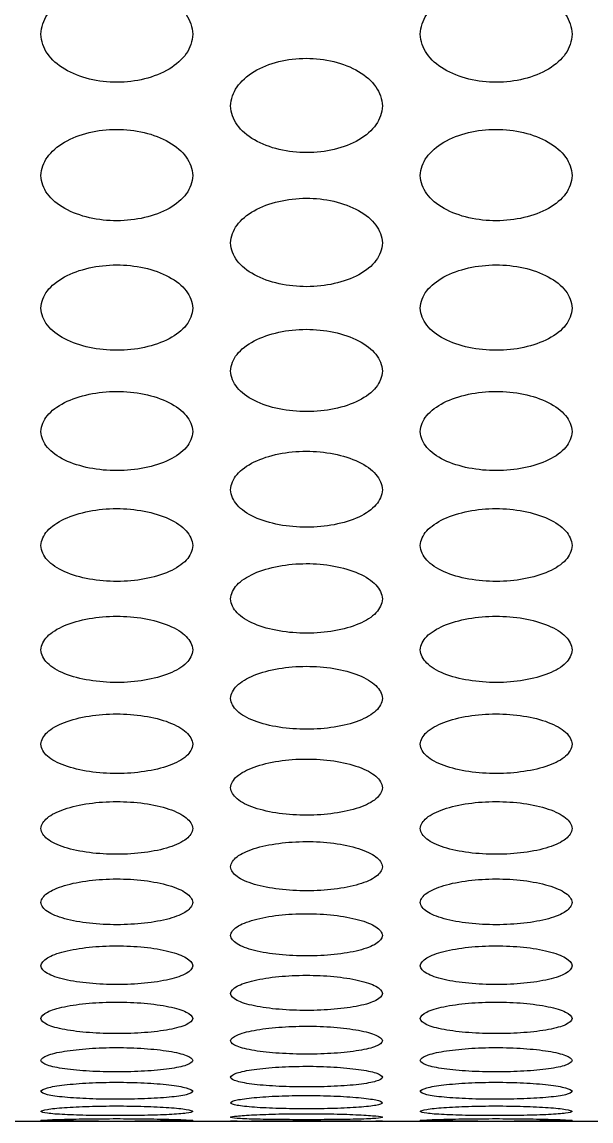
# Model space of a CAD drawing. Header units: millimetres. Extents: x 750 to 8479, y 2174 to 4333.
# Drawn here: x 2482.2 to 2512.2, y 3509.3 to 3567.2 of the extents above; entities that cross this region are included whole.
import ezdxf

# ---------------------------------------------------------------- set-up
doc = ezdxf.new("R2010")
doc.units = ezdxf.units.MM
doc.header["$LTSCALE"] = 153.67
doc.layers.get('0').update_dxf_attribs({"linetype": 'CONTINUOUS'})
doc.layers.add('02___PRT_ALL_AXES', color=7, linetype='CONTINUOUS')

msp = doc.modelspace()

# ---------------------------------------------------------------- linework, layer by layer
at = {"linetype": 'Continuous'}
msp.add_line((2284.7516, 3509.32203), (2725.87682, 3509.32203), dxfattribs=at)
at = {"layer": '02___PRT_ALL_AXES', "linetype": 'Continuous'}
for p, q in [((2486.20302, 3509.32203), (2485.94079, 3509.32203)), ((2488.39163, 3509.32203), (2488.1199, 3509.32203)), ((2506.20302, 3509.32203), (2505.94079, 3509.32203)), ((2508.39163, 3509.32203), (2508.1199, 3509.32203))]:
    msp.add_line(p, q, dxfattribs=at)
for points in [[(2483.16421, 3566.59356), (2483.18605, 3566.97196), (2483.39803, 3567.65175), (2484.34098, 3568.5126), (2485.68085, 3569.0574), (2487.14755, 3569.23724), (2488.62142, 3569.06465), (2489.97591, 3568.52092), (2490.92905, 3567.65558), (2491.14258, 3566.97348), (2491.16421, 3566.59356)], [(2503.16421, 3566.59356), (2503.18605, 3566.97196), (2503.39803, 3567.65175), (2504.34098, 3568.5126), (2505.68085, 3569.0574), (2507.14755, 3569.23724), (2508.62142, 3569.06465), (2509.97591, 3568.52092), (2510.92905, 3567.65558), (2511.14258, 3566.97348), (2511.16421, 3566.59356)], [(2491.16421, 3566.59356), (2491.14237, 3566.21516), (2490.93039, 3565.5416), (2489.98744, 3564.70085), (2488.64757, 3564.17474), (2487.18087, 3564.00198), (2485.707, 3564.16776), (2484.35251, 3564.69276), (2483.39937, 3565.53781), (2483.18584, 3566.21364), (2483.16421, 3566.59356)], [(2511.16421, 3566.59356), (2511.14237, 3566.21516), (2510.93039, 3565.5416), (2509.98744, 3564.70085), (2508.64757, 3564.17474), (2507.18087, 3564.00198), (2505.707, 3564.16776), (2504.35251, 3564.69276), (2503.39937, 3565.53781), (2503.18584, 3566.21364), (2503.16421, 3566.59356)], [(2493.16421, 3562.81108), (2493.18605, 3563.17834), (2493.39803, 3563.83827), (2494.34098, 3564.67425), (2495.68085, 3565.20348), (2497.14755, 3565.37819), (2498.62142, 3565.21052), (2499.97591, 3564.68234), (2500.92905, 3563.84199), (2501.14258, 3563.17982), (2501.16421, 3562.81108)], [(2501.16421, 3562.81108), (2501.14237, 3562.44383), (2500.93039, 3561.79025), (2499.98744, 3560.97476), (2498.64757, 3560.46459), (2497.18087, 3560.2971), (2495.707, 3560.45783), (2494.35251, 3560.96691), (2493.39937, 3561.78658), (2493.18584, 3562.44235), (2493.16421, 3562.81108)], [(2483.16421, 3559.14274), (2483.18605, 3559.49864), (2483.39803, 3560.13832), (2484.34098, 3560.94896), (2485.68085, 3561.46229), (2487.14755, 3561.63179), (2488.62142, 3561.46912), (2489.97591, 3560.9568), (2490.92905, 3560.14192), (2491.14258, 3559.50007), (2491.16421, 3559.14274)], [(2503.16421, 3559.14274), (2503.18605, 3559.49864), (2503.39803, 3560.13832), (2504.34098, 3560.94896), (2505.68085, 3561.46229), (2507.14755, 3561.63179), (2508.62142, 3561.46912), (2509.97591, 3560.9568), (2510.92905, 3560.14192), (2511.14258, 3559.50007), (2511.16421, 3559.14274)], [(2491.16421, 3559.14274), (2491.14237, 3558.78685), (2490.93039, 3558.15364), (2489.98744, 3557.36388), (2488.64757, 3556.86996), (2487.18087, 3556.70783), (2485.707, 3556.86342), (2484.35251, 3557.35627), (2483.39937, 3558.15008), (2483.18584, 3558.78541), (2483.16421, 3559.14274)], [(2511.16421, 3559.14274), (2511.14237, 3558.78685), (2510.93039, 3558.15364), (2509.98744, 3557.36388), (2508.64757, 3556.86996), (2507.18087, 3556.70783), (2505.707, 3556.86342), (2504.35251, 3557.35627), (2503.39937, 3558.15008), (2503.18584, 3558.78541), (2503.16421, 3559.14274)], [(2493.16421, 3555.59069), (2493.18605, 3555.93502), (2493.39803, 3556.55407), (2494.34098, 3557.3389), (2495.68085, 3557.83603), (2497.14755, 3558.0002), (2498.62142, 3557.84265), (2499.97591, 3557.34649), (2500.92905, 3556.55756), (2501.14258, 3555.9364), (2501.16421, 3555.59069)], [(2501.16421, 3555.59069), (2501.14237, 3555.24635), (2500.93039, 3554.63389), (2499.98744, 3553.87031), (2498.64757, 3553.39294), (2497.18087, 3553.23626), (2495.707, 3553.38661), (2494.35251, 3553.86296), (2493.39937, 3554.63044), (2493.18584, 3555.24497), (2493.16421, 3555.59069)], [(2483.16421, 3552.15698), (2483.18605, 3552.48955), (2483.39803, 3553.08762), (2484.34098, 3553.84616), (2485.68085, 3554.32682), (2487.14755, 3554.48557), (2488.62142, 3554.33322), (2489.97591, 3553.85351), (2490.92905, 3553.09099), (2491.14258, 3552.49089), (2491.16421, 3552.15698)], [(2503.16421, 3552.15698), (2503.18605, 3552.48955), (2503.39803, 3553.08762), (2504.34098, 3553.84616), (2505.68085, 3554.32682), (2507.14755, 3554.48557), (2508.62142, 3554.33322), (2509.97591, 3553.85351), (2510.92905, 3553.09099), (2511.14258, 3552.49089), (2511.16421, 3552.15698)], [(2491.16421, 3552.15698), (2491.14237, 3551.82442), (2490.93039, 3551.23305), (2489.98744, 3550.49611), (2488.64757, 3550.03555), (2487.18087, 3549.88442), (2485.707, 3550.02945), (2484.35251, 3550.48901), (2483.39937, 3551.22972), (2483.18584, 3551.82308), (2483.16421, 3552.15698)], [(2511.16421, 3552.15698), (2511.14237, 3551.82442), (2510.93039, 3551.23305), (2509.98744, 3550.49611), (2508.64757, 3550.03555), (2507.18087, 3549.88442), (2505.707, 3550.02945), (2504.35251, 3550.48901), (2503.39937, 3551.22972), (2503.18584, 3551.82308), (2503.16421, 3552.15698)], [(2493.16421, 3548.84364), (2493.18605, 3549.16424), (2493.39803, 3549.74098), (2494.34098, 3550.47281), (2495.68085, 3550.9367), (2497.14755, 3551.08994), (2498.62142, 3550.94287), (2499.97591, 3550.47989), (2500.92905, 3549.74423), (2501.14258, 3549.16553), (2501.16421, 3548.84364)], [(2501.16421, 3548.84364), (2501.14237, 3548.52303), (2500.93039, 3547.95311), (2499.98744, 3547.24323), (2498.64757, 3546.79976), (2497.18087, 3546.65426), (2495.707, 3546.79388), (2494.35251, 3547.2364), (2493.39937, 3547.9499), (2493.18584, 3548.52174), (2493.16421, 3548.84364)], [(2483.16421, 3545.65259), (2483.18605, 3545.96104), (2483.39803, 3546.51611), (2484.34098, 3547.22079), (2485.68085, 3547.66765), (2487.14755, 3547.81529), (2488.62142, 3547.6736), (2489.97591, 3547.22761), (2490.92905, 3546.51923), (2491.14258, 3545.96229), (2491.16421, 3545.65259)], [(2503.16421, 3545.65259), (2503.18605, 3545.96104), (2503.39803, 3546.51611), (2504.34098, 3547.22079), (2505.68085, 3547.66765), (2507.14755, 3547.81529), (2508.62142, 3547.6736), (2509.97591, 3547.22761), (2510.92905, 3546.51923), (2511.14258, 3545.96229), (2511.16421, 3545.65259)], [(2491.16421, 3545.65259), (2491.14237, 3545.34413), (2490.93039, 3544.79598), (2489.98744, 3544.11358), (2488.64757, 3543.68746), (2487.18087, 3543.54768), (2485.707, 3543.68181), (2484.35251, 3544.10702), (2483.39937, 3544.7929), (2483.18584, 3545.34289), (2483.16421, 3545.65259)], [(2511.16421, 3545.65259), (2511.14237, 3545.34413), (2510.93039, 3544.79598), (2509.98744, 3544.11358), (2508.64757, 3543.68746), (2507.18087, 3543.54768), (2505.707, 3543.68181), (2504.35251, 3544.10702), (2503.39937, 3544.7929), (2503.18584, 3545.34289), (2503.16421, 3545.65259)], [(2493.16421, 3542.58569), (2493.18605, 3542.88182), (2493.39803, 3543.41489), (2494.34098, 3544.09201), (2495.68085, 3544.52158), (2497.14755, 3544.66353), (2498.62142, 3544.5273), (2499.97591, 3544.09857), (2500.92905, 3543.41789), (2501.14258, 3542.88301), (2501.16421, 3542.58569)], [(2501.16421, 3542.58569), (2501.14237, 3542.28956), (2500.93039, 3541.76351), (2499.98744, 3541.10899), (2498.64757, 3540.70046), (2497.18087, 3540.56648), (2495.707, 3540.69505), (2494.35251, 3541.10269), (2493.39937, 3541.76055), (2493.18584, 3542.28837), (2493.16421, 3542.58569)], [(2483.16421, 3539.64474), (2483.18605, 3539.92837), (2483.39803, 3540.43913), (2484.34098, 3541.08831), (2485.68085, 3541.50032), (2487.14755, 3541.63651), (2488.62142, 3541.50581), (2489.97591, 3541.09459), (2490.92905, 3540.44201), (2491.14258, 3539.92951), (2491.16421, 3539.64474)], [(2503.16421, 3539.64474), (2503.18605, 3539.92837), (2503.39803, 3540.43913), (2504.34098, 3541.08831), (2505.68085, 3541.50032), (2507.14755, 3541.63651), (2508.62142, 3541.50581), (2509.97591, 3541.09459), (2510.92905, 3540.44201), (2511.14258, 3539.92951), (2511.16421, 3539.64474)], [(2491.16421, 3539.64474), (2491.14237, 3539.36111), (2490.93039, 3538.85746), (2489.98744, 3538.2312), (2488.64757, 3537.84051), (2487.18087, 3537.7124), (2485.707, 3537.83533), (2484.35251, 3538.22518), (2483.39937, 3538.85463), (2483.18584, 3539.35997), (2483.16421, 3539.64474)], [(2511.16421, 3539.64474), (2511.14237, 3539.36111), (2510.93039, 3538.85746), (2509.98744, 3538.2312), (2508.64757, 3537.84051), (2507.18087, 3537.7124), (2505.707, 3537.83533), (2504.35251, 3538.22518), (2503.39937, 3538.85463), (2503.18584, 3539.35997), (2503.16421, 3539.64474)], [(2493.16421, 3536.83146), (2493.18605, 3537.10242), (2493.39803, 3537.59058), (2494.34098, 3538.21142), (2495.68085, 3538.60565), (2497.14755, 3538.73598), (2498.62142, 3538.6109), (2499.97591, 3538.21743), (2500.92905, 3537.59333), (2501.14258, 3537.10351), (2501.16421, 3536.83146)], [(2501.16421, 3536.83146), (2501.14237, 3536.5605), (2500.93039, 3536.07954), (2499.98744, 3535.48191), (2498.64757, 3535.10927), (2497.18087, 3534.98712), (2495.707, 3535.10434), (2494.35251, 3535.47616), (2493.39937, 3536.07683), (2493.18584, 3536.55941), (2493.16421, 3536.83146)], [(2483.16421, 3534.14748), (2483.18605, 3534.40562), (2483.39803, 3534.87088), (2484.34098, 3535.46303), (2485.68085, 3535.83925), (2487.14755, 3535.96366), (2488.62142, 3535.84426), (2489.97591, 3535.46877), (2490.92905, 3534.87351), (2491.14258, 3534.40666), (2491.16421, 3534.14748)], [(2503.16421, 3534.14748), (2503.18605, 3534.40562), (2503.39803, 3534.87088), (2504.34098, 3535.46303), (2505.68085, 3535.83925), (2507.14755, 3535.96366), (2508.62142, 3535.84426), (2509.97591, 3535.46877), (2510.92905, 3534.87351), (2511.14258, 3534.40666), (2511.16421, 3534.14748)], [(2491.16421, 3534.14748), (2491.14237, 3533.88934), (2490.93039, 3533.43136), (2489.98744, 3532.86271), (2488.64757, 3532.50835), (2487.18087, 3532.39222), (2485.707, 3532.50366), (2484.35251, 3532.85724), (2483.39937, 3533.42879), (2483.18584, 3533.8883), (2483.16421, 3534.14748)], [(2511.16421, 3534.14748), (2511.14237, 3533.88934), (2510.93039, 3533.43136), (2509.98744, 3532.86271), (2508.64757, 3532.50835), (2507.18087, 3532.39222), (2505.707, 3532.50366), (2504.35251, 3532.85724), (2503.39937, 3533.42879), (2503.18584, 3533.8883), (2503.16421, 3534.14748)], [(2493.16421, 3531.59438), (2493.18605, 3531.83954), (2493.39803, 3532.28164), (2494.34098, 3532.84475), (2495.68085, 3533.20273), (2497.14755, 3533.32114), (2498.62142, 3533.2075), (2499.97591, 3532.85021), (2500.92905, 3532.28414), (2501.14258, 3531.84053), (2501.16421, 3531.59438)], [(2501.16421, 3531.59438), (2501.14237, 3531.34921), (2500.93039, 3530.91448), (2499.98744, 3530.37513), (2498.64757, 3530.03925), (2497.18087, 3529.92922), (2495.707, 3530.03481), (2494.35251, 3530.36994), (2493.39937, 3530.91203), (2493.18584, 3531.34822), (2493.16421, 3531.59438)], [(2483.16421, 3529.17363), (2483.18605, 3529.40568), (2483.39803, 3529.82436), (2484.34098, 3530.3581), (2485.68085, 3530.69764), (2487.14755, 3530.80998), (2488.62142, 3530.70216), (2489.97591, 3530.36328), (2490.92905, 3529.82672), (2491.14258, 3529.40661), (2491.16421, 3529.17363)], [(2503.16421, 3529.17363), (2503.18605, 3529.40568), (2503.39803, 3529.82436), (2504.34098, 3530.3581), (2505.68085, 3530.69764), (2507.14755, 3530.80998), (2508.62142, 3530.70216), (2509.97591, 3530.36328), (2510.92905, 3529.82672), (2511.14258, 3529.40661), (2511.16421, 3529.17363)], [(2491.16421, 3529.17363), (2491.14237, 3528.94159), (2490.93039, 3528.53035), (2489.98744, 3528.02062), (2488.64757, 3527.70343), (2487.18087, 3527.59956), (2485.707, 3527.69924), (2484.35251, 3528.01573), (2483.39937, 3528.52804), (2483.18584, 3528.94065), (2483.16421, 3529.17363)], [(2511.16421, 3529.17363), (2511.14237, 3528.94159), (2510.93039, 3528.53035), (2509.98744, 3528.02062), (2508.64757, 3527.70343), (2507.18087, 3527.59956), (2505.707, 3527.69924), (2504.35251, 3528.01573), (2503.39937, 3528.52804), (2503.18584, 3528.94065), (2503.16421, 3529.17363)], [(2493.16421, 3526.88667), (2493.18605, 3527.10546), (2493.39803, 3527.50048), (2494.34098, 3528.00454), (2495.68085, 3528.32543), (2497.14755, 3528.43164), (2498.62142, 3528.32971), (2499.97591, 3528.00943), (2500.92905, 3527.50271), (2501.14258, 3527.10634), (2501.16421, 3526.88667)], [(2501.16421, 3526.88667), (2501.14237, 3526.66788), (2500.93039, 3526.28038), (2499.98744, 3525.80057), (2498.64757, 3525.50225), (2497.18087, 3525.40459), (2495.707, 3525.4983), (2494.35251, 3525.79596), (2493.39937, 3526.2782), (2493.18584, 3526.667), (2493.16421, 3526.88667)], [(2483.16421, 3524.73482), (2483.18605, 3524.94023), (2483.39803, 3525.31135), (2484.34098, 3525.78544), (2485.68085, 3526.0875), (2487.14755, 3526.18751), (2488.62142, 3526.09152), (2489.97591, 3525.79004), (2490.92905, 3525.31344), (2491.14258, 3524.94105), (2491.16421, 3524.73482)], [(2503.16421, 3524.73482), (2503.18605, 3524.94023), (2503.39803, 3525.31135), (2504.34098, 3525.78544), (2505.68085, 3526.0875), (2507.14755, 3526.18751), (2508.62142, 3526.09152), (2509.97591, 3525.79004), (2510.92905, 3525.31344), (2511.14258, 3524.94105), (2511.16421, 3524.73482)], [(2491.16421, 3524.73482), (2491.14237, 3524.52941), (2490.93039, 3524.16587), (2489.98744, 3523.71626), (2488.64757, 3523.43698), (2487.18087, 3523.34559), (2485.707, 3523.43329), (2484.35251, 3523.71195), (2483.39937, 3524.16383), (2483.18584, 3524.52858), (2483.16421, 3524.73482)], [(2511.16421, 3524.73482), (2511.14237, 3524.52941), (2510.93039, 3524.16587), (2509.98744, 3523.71626), (2508.64757, 3523.43698), (2507.18087, 3523.34559), (2505.707, 3523.43329), (2504.35251, 3523.71195), (2503.39937, 3524.16383), (2503.18584, 3524.52858), (2503.16421, 3524.73482)], [(2493.16421, 3522.71933), (2493.18605, 3522.91124), (2493.39803, 3523.25825), (2494.34098, 3523.70209), (2495.68085, 3523.98514), (2497.14755, 3524.0789), (2498.62142, 3523.98892), (2499.97591, 3523.7064), (2500.92905, 3523.26021), (2501.14258, 3522.91201), (2501.16421, 3522.71933)], [(2501.16421, 3522.71933), (2501.14237, 3522.52742), (2500.93039, 3522.18807), (2499.98744, 3521.76892), (2498.64757, 3521.50884), (2497.18087, 3521.42378), (2495.707, 3521.5054), (2494.35251, 3521.7649), (2493.39937, 3522.18616), (2493.18584, 3522.52665), (2493.16421, 3522.71933)], [(2483.16421, 3520.84139), (2483.18605, 3521.01969), (2483.39803, 3521.34239), (2484.34098, 3521.75571), (2485.68085, 3522.01959), (2487.14755, 3522.10705), (2488.62142, 3522.02311), (2489.97591, 3521.75972), (2490.92905, 3521.34421), (2491.14258, 3521.0204), (2491.16421, 3520.84139)], [(2503.16421, 3520.84139), (2503.18605, 3521.01969), (2503.39803, 3521.34239), (2504.34098, 3521.75571), (2505.68085, 3522.01959), (2507.14755, 3522.10705), (2508.62142, 3522.02311), (2509.97591, 3521.75972), (2510.92905, 3521.34421), (2511.14258, 3521.0204), (2511.16421, 3520.84139)], [(2491.16421, 3520.84139), (2491.14237, 3520.66309), (2490.93039, 3520.34811), (2489.98744, 3519.95967), (2488.64757, 3519.71895), (2487.18087, 3519.64027), (2485.707, 3519.71577), (2484.35251, 3519.95595), (2483.39937, 3520.34634), (2483.18584, 3520.66238), (2483.16421, 3520.84139)], [(2511.16421, 3520.84139), (2511.14237, 3520.66309), (2510.93039, 3520.34811), (2509.98744, 3519.95967), (2508.64757, 3519.71895), (2507.18087, 3519.64027), (2505.707, 3519.71577), (2504.35251, 3519.95595), (2503.39937, 3520.34634), (2503.18584, 3520.66238), (2503.16421, 3520.84139)], [(2493.16421, 3519.10209), (2493.18605, 3519.26667), (2493.39803, 3519.56487), (2494.34098, 3519.94744), (2495.68085, 3520.192), (2497.14755, 3520.27309), (2498.62142, 3520.19526), (2499.97591, 3519.95116), (2500.92905, 3519.56655), (2501.14258, 3519.26733), (2501.16421, 3519.10209)], [(2501.16421, 3519.10209), (2501.14237, 3518.93751), (2500.93039, 3518.64709), (2499.98744, 3518.28959), (2498.64757, 3518.06836), (2497.18087, 3517.9961), (2495.707, 3518.06543), (2494.35251, 3518.28616), (2493.39937, 3518.64546), (2493.18584, 3518.93685), (2493.16421, 3519.10209)], [(2483.16421, 3517.50245), (2483.18605, 3517.65321), (2483.39803, 3517.92674), (2484.34098, 3518.27834), (2485.68085, 3518.50342), (2487.14755, 3518.57811), (2488.62142, 3518.50642), (2489.97591, 3518.28175), (2490.92905, 3517.92828), (2491.14258, 3517.65382), (2491.16421, 3517.50245)], [(2503.16421, 3517.50245), (2503.18605, 3517.65321), (2503.39803, 3517.92674), (2504.34098, 3518.27834), (2505.68085, 3518.50342), (2507.14755, 3518.57811), (2508.62142, 3518.50642), (2509.97591, 3518.28175), (2510.92905, 3517.92828), (2511.14258, 3517.65382), (2511.16421, 3517.50245)], [(2491.16421, 3517.50245), (2491.14237, 3517.35168), (2490.93039, 3517.08599), (2489.98744, 3516.75963), (2488.64757, 3516.55802), (2487.18087, 3516.49223), (2485.707, 3516.55536), (2484.35251, 3516.7565), (2483.39937, 3517.0845), (2483.18584, 3517.35108), (2483.16421, 3517.50245)], [(2511.16421, 3517.50245), (2511.14237, 3517.35168), (2510.93039, 3517.08599), (2509.98744, 3516.75963), (2508.64757, 3516.55802), (2507.18087, 3516.49223), (2505.707, 3516.55536), (2504.35251, 3516.7565), (2503.39937, 3517.0845), (2503.18584, 3517.35108), (2503.16421, 3517.50245)], [(2493.16421, 3516.0434), (2493.18605, 3516.18026), (2493.39803, 3516.42895), (2494.34098, 3516.74937), (2495.68085, 3516.95485), (2497.14755, 3517.02309), (2498.62142, 3516.95759), (2499.97591, 3516.75248), (2500.92905, 3516.43035), (2501.14258, 3516.18081), (2501.16421, 3516.0434)], [(2501.16421, 3516.0434), (2501.14237, 3515.90653), (2500.93039, 3515.66572), (2499.98744, 3515.37069), (2498.64757, 3515.18883), (2497.18087, 3515.12954), (2495.707, 3515.18643), (2494.35251, 3515.36787), (2493.39937, 3515.66437), (2493.18584, 3515.90598), (2493.16421, 3516.0434)], [(2483.16421, 3514.72579), (2483.18605, 3514.84867), (2483.39803, 3515.07237), (2484.34098, 3515.36143), (2485.68085, 3515.54719), (2487.14755, 3515.60894), (2488.62142, 3515.54967), (2489.97591, 3515.36424), (2490.92905, 3515.07364), (2491.14258, 3514.84916), (2491.16421, 3514.72579)], [(2503.16421, 3514.72579), (2503.18605, 3514.84867), (2503.39803, 3515.07237), (2504.34098, 3515.36143), (2505.68085, 3515.54719), (2507.14755, 3515.60894), (2508.62142, 3515.54967), (2509.97591, 3515.36424), (2510.92905, 3515.07364), (2511.14258, 3514.84916), (2511.16421, 3514.72579)], [(2491.16421, 3514.72579), (2491.14237, 3514.60291), (2490.93039, 3514.38712), (2489.98744, 3514.12359), (2488.64757, 3513.96158), (2487.18087, 3513.90883), (2485.707, 3513.95945), (2484.35251, 3514.12107), (2483.39937, 3514.38591), (2483.18584, 3514.60241), (2483.16421, 3514.72579)], [(2493.16421, 3513.55039), (2493.18605, 3513.65922), (2493.39803, 3513.85781), (2494.34098, 3514.11533), (2495.68085, 3514.28126), (2497.14755, 3514.33649), (2498.62142, 3514.28348), (2499.97591, 3514.11784), (2500.92905, 3513.85893), (2501.14258, 3513.65966), (2501.16421, 3513.55039)], [(2511.16421, 3514.72579), (2511.14237, 3514.60291), (2510.93039, 3514.38712), (2509.98744, 3514.12359), (2508.64757, 3513.96158), (2507.18087, 3513.90883), (2505.707, 3513.95945), (2504.35251, 3514.12107), (2503.39937, 3514.38591), (2503.18584, 3514.60241), (2503.16421, 3514.72579)], [(2483.16421, 3512.51789), (2483.18605, 3512.6126), (2483.39803, 3512.78597), (2484.34098, 3513.0118), (2485.68085, 3513.1578), (2487.14755, 3513.20647), (2488.62142, 3513.15976), (2489.97591, 3513.014), (2490.92905, 3512.78695), (2491.14258, 3512.61298), (2491.16421, 3512.51789)], [(2501.16421, 3513.55039), (2501.14237, 3513.44156), (2500.93039, 3513.25092), (2499.98744, 3513.01906), (2498.64757, 3512.87699), (2497.18087, 3512.83081), (2495.707, 3512.87512), (2494.35251, 3513.01684), (2493.39937, 3513.24985), (2493.18584, 3513.44112), (2493.16421, 3513.55039)], [(2503.16421, 3512.51789), (2503.18605, 3512.6126), (2503.39803, 3512.78597), (2504.34098, 3513.0118), (2505.68085, 3513.1578), (2507.14755, 3513.20647), (2508.62142, 3513.15976), (2509.97591, 3513.014), (2510.92905, 3512.78695), (2511.14258, 3512.61298), (2511.16421, 3512.51789)], [(2491.16421, 3512.51789), (2491.14237, 3512.42318), (2490.93039, 3512.2578), (2489.98744, 3512.05773), (2488.64757, 3511.93569), (2487.18087, 3511.8961), (2485.707, 3511.93408), (2484.35251, 3512.05582), (2483.39937, 3512.25687), (2483.18584, 3512.4228), (2483.16421, 3512.51789)], [(2511.16421, 3512.51789), (2511.14237, 3512.42318), (2510.93039, 3512.2578), (2509.98744, 3512.05773), (2508.64757, 3511.93569), (2507.18087, 3511.8961), (2505.707, 3511.93408), (2504.35251, 3512.05582), (2503.39937, 3512.25687), (2503.18584, 3512.4228), (2503.16421, 3512.51789)], [(2493.16421, 3511.62889), (2493.18605, 3511.70943), (2493.39803, 3511.85746), (2494.34098, 3512.05148), (2495.68085, 3512.17747), (2497.14755, 3512.21955), (2498.62142, 3512.17916), (2499.97591, 3512.05337), (2500.92905, 3511.8583), (2501.14258, 3511.70975), (2501.16421, 3511.62889)], [(2483.16421, 3510.88391), (2483.18605, 3510.95023), (2483.39803, 3511.07285), (2484.34098, 3511.23493), (2485.68085, 3511.34084), (2487.14755, 3511.37631), (2488.62142, 3511.34227), (2489.97591, 3511.23652), (2490.92905, 3511.07354), (2491.14258, 3510.95049), (2491.16421, 3510.88391)], [(2501.16421, 3511.62889), (2501.14237, 3511.54835), (2500.93039, 3511.40833), (2499.98744, 3511.24017), (2498.64757, 3511.13822), (2497.18087, 3511.10526), (2495.707, 3511.13689), (2494.35251, 3511.23857), (2493.39937, 3511.40755), (2493.18584, 3511.54802), (2493.16421, 3511.62889)], [(2503.16421, 3510.88391), (2503.18605, 3510.95023), (2503.39803, 3511.07285), (2504.34098, 3511.23493), (2505.68085, 3511.34084), (2507.14755, 3511.37631), (2508.62142, 3511.34227), (2509.97591, 3511.23652), (2510.92905, 3511.07354), (2511.14258, 3510.95049), (2511.16421, 3510.88391)], [(2491.16421, 3510.88391), (2491.14237, 3510.81759), (2490.93039, 3510.70301), (2489.98744, 3510.56686), (2488.64757, 3510.48507), (2487.18087, 3510.45874), (2485.707, 3510.484), (2484.35251, 3510.56557), (2483.39937, 3510.70237), (2483.18584, 3510.81732), (2483.16421, 3510.88391)], [(2511.16421, 3510.88391), (2511.14237, 3510.81759), (2510.93039, 3510.70301), (2509.98744, 3510.56686), (2508.64757, 3510.48507), (2507.18087, 3510.45874), (2505.707, 3510.484), (2504.35251, 3510.56557), (2503.39937, 3510.70237), (2503.18584, 3510.81732), (2503.16421, 3510.88391)], [(2493.16421, 3510.28338), (2493.18605, 3510.33544), (2493.39803, 3510.43258), (2494.34098, 3510.56263), (2495.68085, 3510.6484), (2497.14755, 3510.67724), (2498.62142, 3510.64955), (2499.97591, 3510.56391), (2500.92905, 3510.43313), (2501.14258, 3510.33565), (2501.16421, 3510.28338)], [(2501.16421, 3510.28338), (2501.14237, 3510.23132), (2500.93039, 3510.14225), (2499.98744, 3510.03818), (2498.64757, 3509.9766), (2497.18087, 3509.95693), (2495.707, 3509.9758), (2494.35251, 3510.0372), (2493.39937, 3510.14175), (2493.18584, 3510.23111), (2493.16421, 3510.28338)], [(2483.16421, 3509.82766), (2483.18605, 3509.86543), (2483.39803, 3509.93702), (2484.34098, 3510.03498), (2485.68085, 3510.10055), (2487.14755, 3510.12274), (2488.62142, 3510.10143), (2489.97591, 3510.03595), (2490.92905, 3509.93743), (2491.14258, 3509.86559), (2491.16421, 3509.82766)], [(2491.16421, 3509.82766), (2491.14237, 3509.78988), (2490.93039, 3509.72637), (2489.98744, 3509.65446), (2488.64757, 3509.61312), (2487.18087, 3509.60011), (2485.707, 3509.61258), (2484.35251, 3509.65379), (2483.39937, 3509.72602), (2483.18584, 3509.78973), (2483.16421, 3509.82766)], [(2493.16421, 3509.51701), (2493.18605, 3509.54047), (2493.39803, 3509.58648), (2494.34098, 3509.65227), (2495.68085, 3509.69761), (2497.14755, 3509.71313), (2498.62142, 3509.69822), (2499.97591, 3509.65293), (2500.92905, 3509.58674), (2501.14258, 3509.54057), (2501.16421, 3509.51701)], [(2503.16421, 3509.82766), (2503.18605, 3509.86543), (2503.39803, 3509.93702), (2504.34098, 3510.03498), (2505.68085, 3510.10055), (2507.14755, 3510.12274), (2508.62142, 3510.10143), (2509.97591, 3510.03595), (2510.92905, 3509.93743), (2511.14258, 3509.86559), (2511.16421, 3509.82766)], [(2511.16421, 3509.82766), (2511.14237, 3509.78988), (2510.93039, 3509.72637), (2509.98744, 3509.65446), (2508.64757, 3509.61312), (2507.18087, 3509.60011), (2505.707, 3509.61258), (2504.35251, 3509.65379), (2503.39937, 3509.72602), (2503.18584, 3509.78973), (2503.16421, 3509.82766)], [(2483.16421, 3509.35161), (2483.18605, 3509.36075), (2483.39803, 3509.38114), (2484.34098, 3509.41474), (2485.68085, 3509.43981), (2487.14755, 3509.44867), (2488.62142, 3509.44016), (2489.97591, 3509.41509), (2490.92905, 3509.38126), (2491.14258, 3509.36079), (2491.16421, 3509.35161)], [(2501.16421, 3509.51701), (2501.14237, 3509.49354), (2500.93039, 3509.45563), (2499.98744, 3509.4159), (2498.64757, 3509.39483), (2497.18087, 3509.38849), (2495.707, 3509.39456), (2494.35251, 3509.41554), (2493.39937, 3509.45542), (2493.18584, 3509.49345), (2493.16421, 3509.51701)], [(2493.16421, 3509.33156), (2493.18605, 3509.32637), (2493.39803, 3509.32114), (2494.34098, 3509.32252), (2495.68085, 3509.32732), (2497.14755, 3509.3295), (2498.62142, 3509.3274), (2499.97591, 3509.32256), (2500.92905, 3509.32111), (2501.14258, 3509.32635), (2501.16421, 3509.33156)], [(2503.16421, 3509.35161), (2503.18605, 3509.36075), (2503.39803, 3509.38114), (2504.34098, 3509.41474), (2505.68085, 3509.43981), (2507.14755, 3509.44867), (2508.62142, 3509.44016), (2509.97591, 3509.41509), (2510.92905, 3509.38126), (2511.14258, 3509.36079), (2511.16421, 3509.35161)]]:
    msp.add_open_spline(points, degree=3, dxfattribs=at)
for points, knots in [([(2485.94079, 3509.32203), (2485.86909, 3509.32203), (2485.32338, 3509.32208), (2484.35251, 3509.32261), (2483.39937, 3509.3301), (2483.18584, 3509.34243), (2483.16421, 3509.35161)], [0, 0, 0, 0, 0.04772281, 0.36514854, 0.68257427, 1, 1, 1, 1]), ([(2491.16421, 3509.35161), (2491.14237, 3509.34247), (2490.93039, 3509.33017), (2489.98744, 3509.32266), (2489.01999, 3509.32208), (2488.47042, 3509.32203), (2488.39163, 3509.32203)], [0, 0, 0, 0, 0.31584227, 0.63168454, 0.94752681, 1, 1, 1, 1]), ([(2505.94079, 3509.32203), (2505.86909, 3509.32203), (2505.32338, 3509.32208), (2504.35251, 3509.32261), (2503.39937, 3509.3301), (2503.18584, 3509.34243), (2503.16421, 3509.35161)], [0, 0, 0, 0, 0.04772281, 0.36514854, 0.68257427, 1, 1, 1, 1]), ([(2511.16421, 3509.35161), (2511.14237, 3509.34247), (2510.93039, 3509.33017), (2509.98744, 3509.32266), (2509.01999, 3509.32208), (2508.47042, 3509.32203), (2508.39163, 3509.32203)], [0, 0, 0, 0, 0.31584227, 0.63168454, 0.9475268, 1, 1, 1, 1])]:
    msp.add_open_spline(points, degree=3, knots=knots, dxfattribs=at)

doc.saveas('drawing.dxf')
